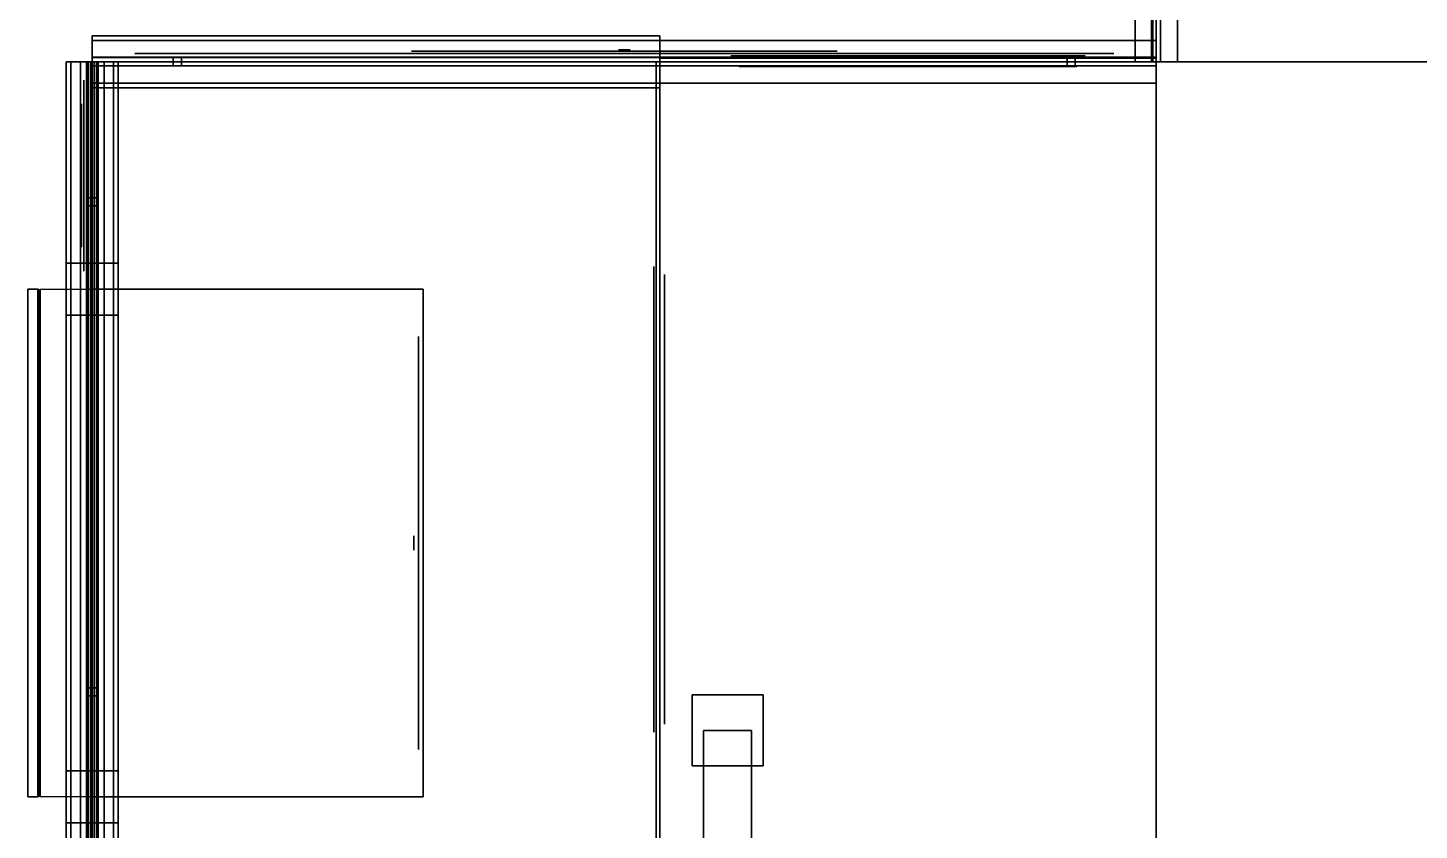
# Model space of a CAD drawing. Header units: millimetres. Extents: x -272 to 22200, y -272 to 17234.
# Drawn here: x -272 to 5612, y 6074 to 9466 of the extents above; entities that cross this region are included whole.
import ezdxf

# ---------------------------------------------------------------- set-up
doc = ezdxf.new("R2010")
doc.units = ezdxf.units.MM
for name, color, linetype in [('balcony_door_9', 7, 'Continuous'), ('balcony_door_frame_9', 7, 'Continuous'), ('balcony_edge_9', 7, 'Continuous'), ('balcony_parapet_9', 7, 'Continuous'), ('balcony_rail_9', 7, 'Continuous'), ('balcony_recess_9', 7, 'Continuous'), ('balcony_return_9', 7, 'Continuous'), ('balcony_slab_9', 7, 'Continuous'), ('existing_roof', 7, 'Continuous'), ('facade_0', 7, 'Continuous'), ('facade_1', 7, 'Continuous'), ('facade_9', 7, 'Continuous'), ('facade_column_9', 7, 'Continuous'), ('floor_band_0', 7, 'Continuous'), ('floor_band_1', 7, 'Continuous'), ('floor_band_9', 7, 'Continuous'), ('ground_glazing_0', 7, 'Continuous'), ('ground_glazing_9', 7, 'Continuous'), ('parapet_0', 7, 'Continuous'), ('parapet_1', 7, 'Continuous'), ('parapet_9', 7, 'Continuous'), ('parapet_coping_0', 7, 'Continuous'), ('parapet_coping_1', 7, 'Continuous'), ('parapet_coping_9', 7, 'Continuous'), ('roof_safety_rail', 7, 'Continuous'), ('roof_slab_edge', 7, 'Continuous'), ('roof_slab_soffit', 7, 'Continuous'), ('S3_steel_plinth', 7, 'Continuous'), ('S3_support_beams', 7, 'Continuous'), ('topfloor_balcony_coping_0', 7, 'Continuous'), ('topfloor_balcony_front_0', 7, 'Continuous'), ('topfloor_balcony_rail_0', 7, 'Continuous'), ('topfloor_balcony_slab_edge_0', 7, 'Continuous'), ('topfloor_bearing_wall_2', 7, 'Continuous'), ('topfloor_exterior_0', 7, 'Continuous'), ('topfloor_exterior_1', 7, 'Continuous'), ('topfloor_exterior_9', 7, 'Continuous'), ('topfloor_floor', 7, 'Continuous'), ('topfloor_head_band_0', 7, 'Continuous'), ('topfloor_head_band_1', 7, 'Continuous'), ('topfloor_head_band_9', 7, 'Continuous'), ('topfloor_overhang_beam_4', 7, 'Continuous'), ('topfloor_overhang_beam_5', 7, 'Continuous'), ('topfloor_window_0', 7, 'Continuous'), ('topfloor_window_9', 7, 'Continuous'), ('topfloor_window_frame_0', 7, 'Continuous'), ('topfloor_window_frame_9', 7, 'Continuous'), ('window_frame_0', 7, 'Continuous'), ('window_frame_9', 7, 'Continuous'), ('window_glass_0', 7, 'Continuous'), ('window_glass_9', 7, 'Continuous'), ('window_mullion_0', 7, 'Continuous'), ('window_mullion_9', 7, 'Continuous')]:
    doc.layers.add(name, color=color, linetype=linetype)

msp = doc.modelspace()

# ---------------------------------------------------------------- linework, layer by layer
at = {"layer": 'balcony_door_9'}
for points in [[(1380, 6414.4, 4950), (1380, 8160.4, 4950), (1380, 8160.4, 6600), (1380, 6414.4, 6600)], [(1380, 6414.4, 8050), (1380, 8160.4, 8050), (1380, 8160.4, 9700), (1380, 6414.4, 9700)], [(1380, 6414.4, 11150), (1380, 8160.4, 11150), (1380, 8160.4, 12800), (1380, 6414.4, 12800)], [(1380, 6414.4, 14250), (1380, 8160.4, 14250), (1380, 8160.4, 15900), (1380, 6414.4, 15900)], [(1380, 6414.4, 17350), (1380, 8160.4, 17350), (1380, 8160.4, 19000), (1380, 6414.4, 19000)], [(1380, 6414.4, 20450), (1380, 8160.4, 20450), (1380, 8160.4, 22100), (1380, 6414.4, 22100)]]:
    msp.add_3dface(points, dxfattribs=at)
at = {"layer": 'balcony_door_frame_9'}
for points in [[(1360, 7257.4, 4950), (1360, 7317.4, 4950), (1360, 7317.4, 6600), (1360, 7257.4, 6600)], [(1360, 7257.4, 8050), (1360, 7317.4, 8050), (1360, 7317.4, 9700), (1360, 7257.4, 9700)], [(1360, 7257.4, 11150), (1360, 7317.4, 11150), (1360, 7317.4, 12800), (1360, 7257.4, 12800)], [(1360, 7257.4, 14250), (1360, 7317.4, 14250), (1360, 7317.4, 15900), (1360, 7257.4, 15900)], [(1360, 7257.4, 17350), (1360, 7317.4, 17350), (1360, 7317.4, 19000), (1360, 7257.4, 19000)], [(1360, 7257.4, 20450), (1360, 7317.4, 20450), (1360, 7317.4, 22100), (1360, 7257.4, 22100)]]:
    msp.add_3dface(points, dxfattribs=at)
at = {"layer": 'balcony_edge_9'}
for points in [[(-220, 6214.4, 3840), (-220, 8360.4, 3840), (-220, 8360.4, 4000), (-220, 6214.4, 4000)], [(-220, 6214.4, 6940), (-220, 8360.4, 6940), (-220, 8360.4, 7100), (-220, 6214.4, 7100)], [(-220, 6214.4, 10040), (-220, 8360.4, 10040), (-220, 8360.4, 10200), (-220, 6214.4, 10200)], [(-220, 6214.4, 13140), (-220, 8360.4, 13140), (-220, 8360.4, 13300), (-220, 6214.4, 13300)], [(-220, 6214.4, 16240), (-220, 8360.4, 16240), (-220, 8360.4, 16400), (-220, 6214.4, 16400)], [(-220, 6214.4, 19340), (-220, 8360.4, 19340), (-220, 8360.4, 19500), (-220, 6214.4, 19500)], [(-220, 6214.4, 22440), (-220, 8360.4, 22440), (-220, 8360.4, 22600), (-220, 6214.4, 22600)]]:
    msp.add_3dface(points, dxfattribs=at)
at = {"layer": 'balcony_parapet_9'}
for points in [[(-230, 6214.4, 4000), (-230, 8360.4, 4000), (-230, 8360.4, 4850), (-230, 6214.4, 4850)], [(-230, 6214.4, 7100), (-230, 8360.4, 7100), (-230, 8360.4, 7950), (-230, 6214.4, 7950)], [(-230, 6214.4, 10200), (-230, 8360.4, 10200), (-230, 8360.4, 11050), (-230, 6214.4, 11050)], [(-230, 6214.4, 13300), (-230, 8360.4, 13300), (-230, 8360.4, 14150), (-230, 6214.4, 14150)], [(-230, 6214.4, 16400), (-230, 8360.4, 16400), (-230, 8360.4, 17250), (-230, 6214.4, 17250)], [(-230, 6214.4, 19500), (-230, 8360.4, 19500), (-230, 8360.4, 20350), (-230, 6214.4, 20350)], [(-230, 6214.4, 22600), (-230, 8360.4, 22600), (-230, 8360.4, 23000), (-230, 6214.4, 23000)]]:
    msp.add_3dface(points, dxfattribs=at)
at = {"layer": 'balcony_rail_9'}
for points in [[(-272.5, 8360.4, 5022.5), (-227.5, 8360.4, 5022.5), (-227.5, 8360.4, 4977.5), (-272.5, 8360.4, 4977.5)], [(-272.5, 6214.4, 5022.5), (-227.5, 6214.4, 5022.5), (-227.5, 8360.4, 5022.5), (-272.5, 8360.4, 5022.5)], [(-227.5, 6214.4, 4977.5), (-272.5, 6214.4, 4977.5), (-272.5, 8360.4, 4977.5), (-227.5, 8360.4, 4977.5)], [(-272.5, 6214.4, 4977.5), (-272.5, 6214.4, 5022.5), (-272.5, 8360.4, 5022.5), (-272.5, 8360.4, 4977.5)], [(-272.5, 8360.4, 8122.5), (-227.5, 8360.4, 8122.5), (-227.5, 8360.4, 8077.5), (-272.5, 8360.4, 8077.5)], [(-272.5, 6214.4, 8122.5), (-227.5, 6214.4, 8122.5), (-227.5, 8360.4, 8122.5), (-272.5, 8360.4, 8122.5)], [(-227.5, 6214.4, 8077.5), (-272.5, 6214.4, 8077.5), (-272.5, 8360.4, 8077.5), (-227.5, 8360.4, 8077.5)], [(-272.5, 6214.4, 8077.5), (-272.5, 6214.4, 8122.5), (-272.5, 8360.4, 8122.5), (-272.5, 8360.4, 8077.5)], [(-272.5, 8360.4, 11222.5), (-227.5, 8360.4, 11222.5), (-227.5, 8360.4, 11177.5), (-272.5, 8360.4, 11177.5)], [(-272.5, 6214.4, 11222.5), (-227.5, 6214.4, 11222.5), (-227.5, 8360.4, 11222.5), (-272.5, 8360.4, 11222.5)], [(-227.5, 6214.4, 11177.5), (-272.5, 6214.4, 11177.5), (-272.5, 8360.4, 11177.5), (-227.5, 8360.4, 11177.5)], [(-272.5, 6214.4, 11177.5), (-272.5, 6214.4, 11222.5), (-272.5, 8360.4, 11222.5), (-272.5, 8360.4, 11177.5)], [(-272.5, 8360.4, 14322.5), (-227.5, 8360.4, 14322.5), (-227.5, 8360.4, 14277.5), (-272.5, 8360.4, 14277.5)], [(-272.5, 6214.4, 14322.5), (-227.5, 6214.4, 14322.5), (-227.5, 8360.4, 14322.5), (-272.5, 8360.4, 14322.5)], [(-227.5, 6214.4, 14277.5), (-272.5, 6214.4, 14277.5), (-272.5, 8360.4, 14277.5), (-227.5, 8360.4, 14277.5)], [(-272.5, 6214.4, 14277.5), (-272.5, 6214.4, 14322.5), (-272.5, 8360.4, 14322.5), (-272.5, 8360.4, 14277.5)], [(-272.5, 8360.4, 17422.5), (-227.5, 8360.4, 17422.5), (-227.5, 8360.4, 17377.5), (-272.5, 8360.4, 17377.5)], [(-272.5, 6214.4, 17422.5), (-227.5, 6214.4, 17422.5), (-227.5, 8360.4, 17422.5), (-272.5, 8360.4, 17422.5)], [(-227.5, 6214.4, 17377.5), (-272.5, 6214.4, 17377.5), (-272.5, 8360.4, 17377.5), (-227.5, 8360.4, 17377.5)], [(-272.5, 6214.4, 17377.5), (-272.5, 6214.4, 17422.5), (-272.5, 8360.4, 17422.5), (-272.5, 8360.4, 17377.5)], [(-272.5, 8360.4, 20522.5), (-227.5, 8360.4, 20522.5), (-227.5, 8360.4, 20477.5), (-272.5, 8360.4, 20477.5)], [(-272.5, 6214.4, 20522.5), (-227.5, 6214.4, 20522.5), (-227.5, 8360.4, 20522.5), (-272.5, 8360.4, 20522.5)], [(-227.5, 6214.4, 20477.5), (-272.5, 6214.4, 20477.5), (-272.5, 8360.4, 20477.5), (-227.5, 8360.4, 20477.5)], [(-272.5, 6214.4, 20477.5), (-272.5, 6214.4, 20522.5), (-272.5, 8360.4, 20522.5), (-272.5, 8360.4, 20477.5)], [(-227.5, 6214.4, 5022.5), (-227.5, 6214.4, 4977.5), (-227.5, 8360.4, 4977.5), (-227.5, 8360.4, 5022.5)], [(-227.5, 6214.4, 8122.5), (-227.5, 6214.4, 8077.5), (-227.5, 8360.4, 8077.5), (-227.5, 8360.4, 8122.5)], [(-227.5, 6214.4, 11222.5), (-227.5, 6214.4, 11177.5), (-227.5, 8360.4, 11177.5), (-227.5, 8360.4, 11222.5)], [(-227.5, 6214.4, 14322.5), (-227.5, 6214.4, 14277.5), (-227.5, 8360.4, 14277.5), (-227.5, 8360.4, 14322.5)], [(-227.5, 6214.4, 17422.5), (-227.5, 6214.4, 17377.5), (-227.5, 8360.4, 17377.5), (-227.5, 8360.4, 17422.5)], [(-227.5, 6214.4, 20522.5), (-227.5, 6214.4, 20477.5), (-227.5, 8360.4, 20477.5), (-227.5, 8360.4, 20522.5)], [(-272.5, 6214.4, 5022.5), (-272.5, 6214.4, 4977.5), (-227.5, 6214.4, 4977.5), (-227.5, 6214.4, 5022.5)], [(-272.5, 6214.4, 8122.5), (-272.5, 6214.4, 8077.5), (-227.5, 6214.4, 8077.5), (-227.5, 6214.4, 8122.5)], [(-272.5, 6214.4, 11222.5), (-272.5, 6214.4, 11177.5), (-227.5, 6214.4, 11177.5), (-227.5, 6214.4, 11222.5)], [(-272.5, 6214.4, 14322.5), (-272.5, 6214.4, 14277.5), (-227.5, 6214.4, 14277.5), (-227.5, 6214.4, 14322.5)], [(-272.5, 6214.4, 17422.5), (-272.5, 6214.4, 17377.5), (-227.5, 6214.4, 17377.5), (-227.5, 6214.4, 17422.5)], [(-272.5, 6214.4, 20522.5), (-272.5, 6214.4, 20477.5), (-227.5, 6214.4, 20477.5), (-227.5, 6214.4, 20522.5)]]:
    msp.add_3dface(points, dxfattribs=at)
at = {"layer": 'balcony_recess_9'}
msp.add_3dface([(1400, 6214.4), (1400, 8360.4), (1400, 8360.4, 23000), (1400, 6214.4, 23000)], dxfattribs=at)
at = {"layer": 'balcony_return_9'}
for points in [[(0, 8360.4), (1400, 8360.4), (1400, 8360.4, 23000), (0, 8360.4, 23000)], [(0, 6214.4), (1400, 6214.4), (1400, 6214.4, 23000), (0, 6214.4, 23000)]]:
    msp.add_3dface(points, dxfattribs=at)
at = {"layer": 'balcony_slab_9'}
for points in [[(-220, 6214.4, 4000), (-220, 8360.4, 4000), (1400, 8360.4, 4000), (1400, 6214.4, 4000)], [(-220, 6214.4, 7100), (-220, 8360.4, 7100), (1400, 8360.4, 7100), (1400, 6214.4, 7100)], [(-220, 6214.4, 10200), (-220, 8360.4, 10200), (1400, 8360.4, 10200), (1400, 6214.4, 10200)], [(-220, 6214.4, 13300), (-220, 8360.4, 13300), (1400, 8360.4, 13300), (1400, 6214.4, 13300)], [(-220, 6214.4, 16400), (-220, 8360.4, 16400), (1400, 8360.4, 16400), (1400, 6214.4, 16400)], [(-220, 6214.4, 19500), (-220, 8360.4, 19500), (1400, 8360.4, 19500), (1400, 6214.4, 19500)], [(-220, 6214.4, 22600), (-220, 8360.4, 22600), (1400, 8360.4, 22600), (1400, 6214.4, 22600)]]:
    msp.add_3dface(points, dxfattribs=at)
at = {"layer": 'existing_roof'}
for points in [[(4500, 1922.4, 26100), (13050, 1922.4, 26100), (13050, 16961, 26100), (4500, 16961, 26100)], [(0, 1922.4, 26100), (4500, 1922.4, 26100), (4500, 9322.4, 26100), (0, 9322.4, 26100)]]:
    msp.add_3dface(points, dxfattribs=at)
at = {"layer": 'facade_0'}
msp.add_3dface([(0, 9322.4), (4500, 9322.4), (4500, 9322.4, 23000), (0, 9322.4, 23000)], dxfattribs=at)
at = {"layer": 'facade_1'}
msp.add_3dface([(4500, 9322.4), (4500, 13752.8), (4500, 13752.8, 23000), (4500, 9322.4, 23000)], dxfattribs=at)
at = {"layer": 'facade_9'}
for points in [[(0, 8360.4), (0, 9322.4), (0, 9322.4, 23000), (0, 8360.4, 23000)], [(0, 1922.4), (0, 6214.4), (0, 6214.4, 23000), (0, 1922.4, 23000)]]:
    msp.add_3dface(points, dxfattribs=at)
at = {"layer": 'facade_column_9'}
for points in [[(-110, 8250.4), (-110, 8470.4), (110, 8470.4), (110, 8250.4)], [(110, 8470.4), (-110, 8470.4), (-110, 8470.4, 23000), (110, 8470.4, 23000)], [(-110, 8470.4), (-110, 8250.4), (-110, 8250.4, 23000), (-110, 8470.4, 23000)], [(110, 8250.4), (110, 8470.4), (110, 8470.4, 23000), (110, 8250.4, 23000)], [(-110, 8250.4), (110, 8250.4), (110, 8250.4, 23000), (-110, 8250.4, 23000)], [(-110, 6104.4), (-110, 6324.4), (110, 6324.4), (110, 6104.4)], [(110, 6324.4), (-110, 6324.4), (-110, 6324.4, 23000), (110, 6324.4, 23000)], [(-110, 6324.4), (-110, 6104.4), (-110, 6104.4, 23000), (-110, 6324.4, 23000)], [(110, 6104.4), (110, 6324.4), (110, 6324.4, 23000), (110, 6104.4, 23000)], [(-110, 6104.4), (110, 6104.4), (110, 6104.4, 23000), (-110, 6104.4, 23000)]]:
    msp.add_3dface(points, dxfattribs=at)
at = {"layer": 'floor_band_0'}
for points in [[(0, 9342.4, 3650), (4500, 9342.4, 3650), (4500, 9342.4, 3830), (0, 9342.4, 3830)], [(0, 9342.4, 6750), (4500, 9342.4, 6750), (4500, 9342.4, 6930), (0, 9342.4, 6930)], [(0, 9342.4, 9850), (4500, 9342.4, 9850), (4500, 9342.4, 10030), (0, 9342.4, 10030)], [(0, 9342.4, 12950), (4500, 9342.4, 12950), (4500, 9342.4, 13130), (0, 9342.4, 13130)], [(0, 9342.4, 16050), (4500, 9342.4, 16050), (4500, 9342.4, 16230), (0, 9342.4, 16230)], [(0, 9342.4, 19150), (4500, 9342.4, 19150), (4500, 9342.4, 19330), (0, 9342.4, 19330)], [(0, 9342.4, 22250), (4500, 9342.4, 22250), (4500, 9342.4, 22430), (0, 9342.4, 22430)]]:
    msp.add_3dface(points, dxfattribs=at)
at = {"layer": 'floor_band_1'}
for points in [[(4480, 9322.4, 3650), (4480, 13752.8, 3650), (4480, 13752.8, 3830), (4480, 9322.4, 3830)], [(4480, 9322.4, 6750), (4480, 13752.8, 6750), (4480, 13752.8, 6930), (4480, 9322.4, 6930)], [(4480, 9322.4, 9850), (4480, 13752.8, 9850), (4480, 13752.8, 10030), (4480, 9322.4, 10030)], [(4480, 9322.4, 12950), (4480, 13752.8, 12950), (4480, 13752.8, 13130), (4480, 9322.4, 13130)], [(4480, 9322.4, 16050), (4480, 13752.8, 16050), (4480, 13752.8, 16230), (4480, 9322.4, 16230)], [(4480, 9322.4, 19150), (4480, 13752.8, 19150), (4480, 13752.8, 19330), (4480, 9322.4, 19330)], [(4480, 9322.4, 22250), (4480, 13752.8, 22250), (4480, 13752.8, 22430), (4480, 9322.4, 22430)]]:
    msp.add_3dface(points, dxfattribs=at)
at = {"layer": 'floor_band_9'}
for points in [[(-20, 8360.4, 3650), (-20, 9322.4, 3650), (-20, 9322.4, 3830), (-20, 8360.4, 3830)], [(-20, 8360.4, 6750), (-20, 9322.4, 6750), (-20, 9322.4, 6930), (-20, 8360.4, 6930)], [(-20, 8360.4, 9850), (-20, 9322.4, 9850), (-20, 9322.4, 10030), (-20, 8360.4, 10030)], [(-20, 8360.4, 12950), (-20, 9322.4, 12950), (-20, 9322.4, 13130), (-20, 8360.4, 13130)], [(-20, 8360.4, 16050), (-20, 9322.4, 16050), (-20, 9322.4, 16230), (-20, 8360.4, 16230)], [(-20, 8360.4, 19150), (-20, 9322.4, 19150), (-20, 9322.4, 19330), (-20, 8360.4, 19330)], [(-20, 8360.4, 22250), (-20, 9322.4, 22250), (-20, 9322.4, 22430), (-20, 8360.4, 22430)], [(-20, 1922.4, 3650), (-20, 6214.4, 3650), (-20, 6214.4, 3830), (-20, 1922.4, 3830)], [(-20, 1922.4, 6750), (-20, 6214.4, 6750), (-20, 6214.4, 6930), (-20, 1922.4, 6930)], [(-20, 1922.4, 9850), (-20, 6214.4, 9850), (-20, 6214.4, 10030), (-20, 1922.4, 10030)], [(-20, 1922.4, 12950), (-20, 6214.4, 12950), (-20, 6214.4, 13130), (-20, 1922.4, 13130)], [(-20, 1922.4, 16050), (-20, 6214.4, 16050), (-20, 6214.4, 16230), (-20, 1922.4, 16230)], [(-20, 1922.4, 19150), (-20, 6214.4, 19150), (-20, 6214.4, 19330), (-20, 1922.4, 19330)], [(-20, 1922.4, 22250), (-20, 6214.4, 22250), (-20, 6214.4, 22430), (-20, 1922.4, 22430)]]:
    msp.add_3dface(points, dxfattribs=at)
at = {"layer": 'ground_glazing_0'}
for points in [[(180, 9357.4, 500), (2070, 9357.4, 500), (2070, 9357.4, 2700), (180, 9357.4, 2700)], [(2430, 9357.4, 500), (4320, 9357.4, 500), (4320, 9357.4, 2700), (2430, 9357.4, 2700)]]:
    msp.add_3dface(points, dxfattribs=at)
at = {"layer": 'ground_glazing_9'}
msp.add_3dface([(-35, 8437.4, 500), (-35, 9245.4, 500), (-35, 9245.4, 2700), (-35, 8437.4, 2700)], dxfattribs=at)
at = {"layer": 'parapet_0'}
msp.add_3dface([(0, 9322.4, 26100), (4500, 9322.4, 26100), (4500, 9322.4, 26880), (0, 9322.4, 26880)], dxfattribs=at)
at = {"layer": 'parapet_1'}
msp.add_3dface([(4500, 9322.4, 26100), (4500, 16961, 26100), (4500, 16961, 26880), (4500, 9322.4, 26880)], dxfattribs=at)
at = {"layer": 'parapet_9'}
msp.add_3dface([(0, 1922.4, 26100), (0, 9322.4, 26100), (0, 9322.4, 26880), (0, 1922.4, 26880)], dxfattribs=at)
at = {"layer": 'parapet_coping_0'}
for points in [[(0, 9412.4, 26915), (0, 9412.4, 26845), (0, 9232.4, 26845), (0, 9232.4, 26915)], [(0, 9412.4, 26915), (0, 9232.4, 26915), (4500, 9232.4, 26915), (4500, 9412.4, 26915)], [(0, 9232.4, 26845), (0, 9412.4, 26845), (4500, 9412.4, 26845), (4500, 9232.4, 26845)], [(0, 9412.4, 26845), (0, 9412.4, 26915), (4500, 9412.4, 26915), (4500, 9412.4, 26845)], [(4500, 9412.4, 26915), (4500, 9232.4, 26915), (4500, 9232.4, 26845), (4500, 9412.4, 26845)], [(0, 9232.4, 26915), (0, 9232.4, 26845), (4500, 9232.4, 26845), (4500, 9232.4, 26915)]]:
    msp.add_3dface(points, dxfattribs=at)
at = {"layer": 'parapet_coping_1'}
for points in [[(4410, 9322.4, 26915), (4590, 9322.4, 26915), (4590, 16961, 26915), (4410, 16961, 26915)], [(4590, 9322.4, 26845), (4410, 9322.4, 26845), (4410, 16961, 26845), (4590, 16961, 26845)], [(4410, 9322.4, 26845), (4410, 9322.4, 26915), (4410, 16961, 26915), (4410, 16961, 26845)], [(4590, 9322.4, 26915), (4590, 9322.4, 26845), (4590, 16961, 26845), (4590, 16961, 26915)], [(4410, 9322.4, 26915), (4410, 9322.4, 26845), (4590, 9322.4, 26845), (4590, 9322.4, 26915)]]:
    msp.add_3dface(points, dxfattribs=at)
at = {"layer": 'parapet_coping_9'}
for points in [[(-90, 9322.4, 26915), (90, 9322.4, 26915), (90, 9322.4, 26845), (-90, 9322.4, 26845)], [(-90, 1922.4, 26915), (90, 1922.4, 26915), (90, 9322.4, 26915), (-90, 9322.4, 26915)], [(90, 1922.4, 26845), (-90, 1922.4, 26845), (-90, 9322.4, 26845), (90, 9322.4, 26845)], [(-90, 1922.4, 26845), (-90, 1922.4, 26915), (-90, 9322.4, 26915), (-90, 9322.4, 26845)], [(90, 1922.4, 26915), (90, 1922.4, 26845), (90, 9322.4, 26845), (90, 9322.4, 26915)]]:
    msp.add_3dface(points, dxfattribs=at)
at = {"layer": 'roof_safety_rail'}
for points in [[(4482.5, 9322.4, 27217.5), (4517.5, 9322.4, 27217.5), (4517.5, 16961, 27217.5), (4482.5, 16961, 27217.5)], [(4517.5, 9322.4, 27182.5), (4482.5, 9322.4, 27182.5), (4482.5, 16961, 27182.5), (4517.5, 16961, 27182.5)], [(4482.5, 9322.4, 27182.5), (4482.5, 9322.4, 27217.5), (4482.5, 16961, 27217.5), (4482.5, 16961, 27182.5)], [(4517.5, 9322.4, 27217.5), (4517.5, 9322.4, 27182.5), (4517.5, 16961, 27182.5), (4517.5, 16961, 27217.5)], [(-17.5, 9322.4, 27217.5), (17.5, 9322.4, 27217.5), (17.5, 9322.4, 27182.5), (-17.5, 9322.4, 27182.5)], [(-17.5, 1922.4, 27217.5), (17.5, 1922.4, 27217.5), (17.5, 9322.4, 27217.5), (-17.5, 9322.4, 27217.5)], [(17.5, 1922.4, 27182.5), (-17.5, 1922.4, 27182.5), (-17.5, 9322.4, 27182.5), (17.5, 9322.4, 27182.5)], [(-17.5, 1922.4, 27182.5), (-17.5, 1922.4, 27217.5), (-17.5, 9322.4, 27217.5), (-17.5, 9322.4, 27182.5)], [(0, 9339.9, 27217.5), (0, 9339.9, 27182.5), (0, 9304.9, 27182.5), (0, 9304.9, 27217.5)], [(0, 9339.9, 27217.5), (0, 9304.9, 27217.5), (4500, 9304.9, 27217.5), (4500, 9339.9, 27217.5)], [(0, 9304.9, 27182.5), (0, 9339.9, 27182.5), (4500, 9339.9, 27182.5), (4500, 9304.9, 27182.5)], [(0, 9339.9, 27182.5), (0, 9339.9, 27217.5), (4500, 9339.9, 27217.5), (4500, 9339.9, 27182.5)], [(0, 9304.9, 27217.5), (0, 9304.9, 27182.5), (4500, 9304.9, 27182.5), (4500, 9304.9, 27217.5)], [(17.5, 1922.4, 27217.5), (17.5, 1922.4, 27182.5), (17.5, 9322.4, 27182.5), (17.5, 9322.4, 27217.5)], [(342.5, 9304.9, 26880), (342.5, 9339.9, 26880), (377.5, 9339.9, 26880), (377.5, 9304.9, 26880)], [(342.5, 9304.9, 27200), (377.5, 9304.9, 27200), (377.5, 9339.9, 27200), (342.5, 9339.9, 27200)], [(377.5, 9339.9, 26880), (342.5, 9339.9, 26880), (342.5, 9339.9, 27200), (377.5, 9339.9, 27200)], [(342.5, 9339.9, 26880), (342.5, 9304.9, 26880), (342.5, 9304.9, 27200), (342.5, 9339.9, 27200)], [(342.5, 9304.9, 26880), (377.5, 9304.9, 26880), (377.5, 9304.9, 27200), (342.5, 9304.9, 27200)], [(377.5, 9304.9, 26880), (377.5, 9339.9, 26880), (377.5, 9339.9, 27200), (377.5, 9304.9, 27200)], [(4122.5, 9304.9, 26880), (4122.5, 9339.9, 26880), (4157.5, 9339.9, 26880), (4157.5, 9304.9, 26880)], [(4122.5, 9304.9, 27200), (4157.5, 9304.9, 27200), (4157.5, 9339.9, 27200), (4122.5, 9339.9, 27200)], [(4157.5, 9339.9, 26880), (4122.5, 9339.9, 26880), (4122.5, 9339.9, 27200), (4157.5, 9339.9, 27200)], [(4122.5, 9339.9, 26880), (4122.5, 9304.9, 26880), (4122.5, 9304.9, 27200), (4122.5, 9339.9, 27200)], [(4122.5, 9304.9, 26880), (4157.5, 9304.9, 26880), (4157.5, 9304.9, 27200), (4122.5, 9304.9, 27200)], [(4157.5, 9304.9, 26880), (4157.5, 9339.9, 26880), (4157.5, 9339.9, 27200), (4157.5, 9304.9, 27200)], [(4482.5, 9322.4, 27217.5), (4482.5, 9322.4, 27182.5), (4517.5, 9322.4, 27182.5), (4517.5, 9322.4, 27217.5)], [(4500, 9339.9, 27217.5), (4500, 9304.9, 27217.5), (4500, 9304.9, 27182.5), (4500, 9339.9, 27182.5)], [(-17.5, 8712.9, 26880), (-17.5, 8747.9, 26880), (17.5, 8747.9, 26880), (17.5, 8712.9, 26880)], [(-17.5, 8712.9, 27200), (17.5, 8712.9, 27200), (17.5, 8747.9, 27200), (-17.5, 8747.9, 27200)], [(17.5, 8747.9, 26880), (-17.5, 8747.9, 26880), (-17.5, 8747.9, 27200), (17.5, 8747.9, 27200)], [(-17.5, 8747.9, 26880), (-17.5, 8712.9, 26880), (-17.5, 8712.9, 27200), (-17.5, 8747.9, 27200)], [(-17.5, 8712.9, 26880), (17.5, 8712.9, 26880), (17.5, 8712.9, 27200), (-17.5, 8712.9, 27200)], [(17.5, 8712.9, 26880), (17.5, 8747.9, 26880), (17.5, 8747.9, 27200), (17.5, 8712.9, 27200)], [(-17.5, 6640.9, 26880), (-17.5, 6675.9, 26880), (17.5, 6675.9, 26880), (17.5, 6640.9, 26880)], [(-17.5, 6640.9, 27200), (17.5, 6640.9, 27200), (17.5, 6675.9, 27200), (-17.5, 6675.9, 27200)], [(17.5, 6675.9, 26880), (-17.5, 6675.9, 26880), (-17.5, 6675.9, 27200), (17.5, 6675.9, 27200)], [(-17.5, 6675.9, 26880), (-17.5, 6640.9, 26880), (-17.5, 6640.9, 27200), (-17.5, 6675.9, 27200)], [(17.5, 6640.9, 26880), (17.5, 6675.9, 26880), (17.5, 6675.9, 27200), (17.5, 6640.9, 27200)], [(-17.5, 6640.9, 26880), (17.5, 6640.9, 26880), (17.5, 6640.9, 27200), (-17.5, 6640.9, 27200)]]:
    msp.add_3dface(points, dxfattribs=at)
at = {"layer": 'roof_slab_edge'}
for points in [[(4500, 9322.4, 25850), (4500, 16961, 25850), (4500, 16961, 26100), (4500, 9322.4, 26100)], [(0, 9322.4, 25850), (4500, 9322.4, 25850), (4500, 9322.4, 26100), (0, 9322.4, 26100)], [(0, 1922.4, 25850), (0, 9322.4, 25850), (0, 9322.4, 26100), (0, 1922.4, 26100)]]:
    msp.add_3dface(points, dxfattribs=at)
at = {"layer": 'roof_slab_soffit'}
for points in [[(4500, 1922.4, 25850), (4500, 16961, 25850), (13050, 16961, 25850), (13050, 1922.4, 25850)], [(0, 1922.4, 25850), (0, 9322.4, 25850), (4500, 9322.4, 25850), (4500, 1922.4, 25850)]]:
    msp.add_3dface(points, dxfattribs=at)
at = {"layer": 'S3_steel_plinth'}
for points in [[(2536.8, 6345.1, 26100), (2536.8, 6645.1, 26100), (2836.8, 6645.1, 26100), (2836.8, 6345.1, 26100)], [(2536.8, 6345.1, 26350), (2836.8, 6345.1, 26350), (2836.8, 6645.1, 26350), (2536.8, 6645.1, 26350)], [(2836.8, 6645.1, 26100), (2536.8, 6645.1, 26100), (2536.8, 6645.1, 26350), (2836.8, 6645.1, 26350)], [(2536.8, 6645.1, 26100), (2536.8, 6345.1, 26100), (2536.8, 6345.1, 26350), (2536.8, 6645.1, 26350)], [(2836.8, 6345.1, 26100), (2836.8, 6645.1, 26100), (2836.8, 6645.1, 26350), (2836.8, 6345.1, 26350)], [(2536.8, 6345.1, 26100), (2836.8, 6345.1, 26100), (2836.8, 6345.1, 26350), (2536.8, 6345.1, 26350)]]:
    msp.add_3dface(points, dxfattribs=at)
at = {"layer": 'S3_support_beams'}
for points in [[(2585.3, 6495.1, 26551.5), (2788.3, 6495.1, 26551.5), (2788.3, 6495.1, 26348.5), (2585.3, 6495.1, 26348.5)], [(2585.3, 2595.1, 26551.5), (2788.3, 2595.1, 26551.5), (2788.3, 6495.1, 26551.5), (2585.3, 6495.1, 26551.5)], [(2788.3, 2595.1, 26348.5), (2585.3, 2595.1, 26348.5), (2585.3, 6495.1, 26348.5), (2788.3, 6495.1, 26348.5)], [(2585.3, 2595.1, 26348.5), (2585.3, 2595.1, 26551.5), (2585.3, 6495.1, 26551.5), (2585.3, 6495.1, 26348.5)], [(2788.3, 2595.1, 26551.5), (2788.3, 2595.1, 26348.5), (2788.3, 6495.1, 26348.5), (2788.3, 6495.1, 26551.5)]]:
    msp.add_3dface(points, dxfattribs=at)
at = {"layer": 'topfloor_balcony_coping_0'}
for points in [[(50, 9322.4, 23840), (50, 9322.4, 23760), (-50, 9322.4, 23760), (-50, 9322.4, 23840)], [(50, 9322.4, 23840), (-50, 9322.4, 23840), (-50, 1922.4, 23840), (50, 1922.4, 23840)], [(-50, 9322.4, 23840), (-50, 9322.4, 23760), (-50, 1922.4, 23760), (-50, 1922.4, 23840)], [(-50, 9322.4, 23760), (50, 9322.4, 23760), (50, 1922.4, 23760), (-50, 1922.4, 23760)], [(50, 9322.4, 23760), (50, 9322.4, 23840), (50, 1922.4, 23840), (50, 1922.4, 23760)]]:
    msp.add_3dface(points, dxfattribs=at)
at = {"layer": 'topfloor_balcony_front_0'}
msp.add_3dface([(0, 9322.4, 23000), (0, 1922.4, 23000), (0, 1922.4, 23800), (0, 9322.4, 23800)], dxfattribs=at)
at = {"layer": 'topfloor_balcony_rail_0'}
for points in [[(-20.2, 9322.4, 24014.7), (-20.2, 9322.4, 23985.3), (-25, 9322.4, 24000)], [(-25, 9322.4, 24000), (-20.2, 9322.4, 23985.3), (-20.2, 1922.4, 23985.3), (-25, 1922.4, 24000)], [(-20.2, 9322.4, 24014.7), (-25, 9322.4, 24000), (-25, 1922.4, 24000), (-20.2, 1922.4, 24014.7)], [(-20.2, 9322.4, 24014.7), (-7.7, 9322.4, 24023.8), (7.7, 9322.4, 24023.8)], [(-20.2, 9322.4, 24014.7), (7.7, 9322.4, 24023.8), (20.2, 9322.4, 24014.7)], [(-20.2, 9322.4, 24014.7), (20.2, 9322.4, 24014.7), (25, 9322.4, 24000)], [(-20.2, 9322.4, 24014.7), (25, 9322.4, 24000), (20.2, 9322.4, 23985.3)], [(-20.2, 9322.4, 24014.7), (20.2, 9322.4, 23985.3), (7.7, 9322.4, 23976.2)], [(-20.2, 9322.4, 24014.7), (7.7, 9322.4, 23976.2), (-7.7, 9322.4, 23976.2)], [(-20.2, 9322.4, 24014.7), (-7.7, 9322.4, 23976.2), (-20.2, 9322.4, 23985.3)], [(-20.2, 9322.4, 23985.3), (-7.7, 9322.4, 23976.2), (-7.7, 1922.4, 23976.2), (-20.2, 1922.4, 23985.3)], [(-7.7, 9322.4, 24023.8), (-20.2, 9322.4, 24014.7), (-20.2, 1922.4, 24014.7), (-7.7, 1922.4, 24023.8)], [(-7.7, 9322.4, 23976.2), (7.7, 9322.4, 23976.2), (7.7, 1922.4, 23976.2), (-7.7, 1922.4, 23976.2)], [(7.7, 9322.4, 24023.8), (-7.7, 9322.4, 24023.8), (-7.7, 1922.4, 24023.8), (7.7, 1922.4, 24023.8)], [(7.7, 9322.4, 23976.2), (20.2, 9322.4, 23985.3), (20.2, 1922.4, 23985.3), (7.7, 1922.4, 23976.2)], [(20.2, 9322.4, 24014.7), (7.7, 9322.4, 24023.8), (7.7, 1922.4, 24023.8), (20.2, 1922.4, 24014.7)], [(20.2, 9322.4, 23985.3), (25, 9322.4, 24000), (25, 1922.4, 24000), (20.2, 1922.4, 23985.3)], [(25, 9322.4, 24000), (20.2, 9322.4, 24014.7), (20.2, 1922.4, 24014.7), (25, 1922.4, 24000)]]:
    msp.add_3dface(points, dxfattribs=at)
at = {"layer": 'topfloor_balcony_slab_edge_0'}
msp.add_3dface([(0, 9322.4, 22820), (0, 1922.4, 22820), (0, 1922.4, 23000), (0, 9322.4, 23000)], dxfattribs=at)
at = {"layer": 'topfloor_bearing_wall_2'}
msp.add_3dface([(4500, 9322.4, 23000), (18670.7, 9322.4, 23000), (18670.7, 9322.4, 25850), (4500, 9322.4, 25850)], dxfattribs=at)
at = {"layer": 'topfloor_exterior_0'}
for points in [[(2400, 9322.4, 23000), (2736, 9322.4, 23000), (2736, 9322.4, 25850), (2400, 9322.4, 25850)], [(2736, 9322.4, 23000), (4164, 9322.4, 23000), (4164, 9322.4, 23850), (2736, 9322.4, 23850)], [(2736, 9322.4, 25200), (4164, 9322.4, 25200), (4164, 9322.4, 25850), (2736, 9322.4, 25850)], [(4164, 9322.4, 23000), (4500, 9322.4, 23000), (4500, 9322.4, 25850), (4164, 9322.4, 25850)]]:
    msp.add_3dface(points, dxfattribs=at)
at = {"layer": 'topfloor_exterior_1'}
msp.add_3dface([(4500, 9322.4, 23000), (4500, 10282, 23000), (4500, 10282, 25850), (4500, 9322.4, 25850)], dxfattribs=at)
at = {"layer": 'topfloor_exterior_9'}
for points in [[(2400, 8422.4, 23000), (2400, 9322.4, 23000), (2400, 9322.4, 25850), (2400, 8422.4, 25850)], [(2400, 6522.4, 23000), (2400, 8422.4, 23000), (2400, 8422.4, 23180), (2400, 6522.4, 23180)], [(2400, 6522.4, 25200), (2400, 8422.4, 25200), (2400, 8422.4, 25850), (2400, 6522.4, 25850)], [(2400, 4722.4, 23000), (2400, 6522.4, 23000), (2400, 6522.4, 25850), (2400, 4722.4, 25850)]]:
    msp.add_3dface(points, dxfattribs=at)
at = {"layer": 'topfloor_floor'}
for points in [[(4500, 1922.4, 23000), (13050, 1922.4, 23000), (13050, 16961, 23000), (4500, 16961, 23000)], [(0, 1922.4, 23000), (4500, 1922.4, 23000), (4500, 9322.4, 23000), (0, 9322.4, 23000)]]:
    msp.add_3dface(points, dxfattribs=at)
at = {"layer": 'topfloor_head_band_0'}
msp.add_3dface([(2400, 9337.4, 25670), (4500, 9337.4, 25670), (4500, 9337.4, 25850), (2400, 9337.4, 25850)], dxfattribs=at)
at = {"layer": 'topfloor_head_band_1'}
msp.add_3dface([(4485, 9322.4, 25670), (4485, 16961, 25670), (4485, 16961, 25850), (4485, 9322.4, 25850)], dxfattribs=at)
at = {"layer": 'topfloor_head_band_9'}
msp.add_3dface([(2385, 1922.4, 25670), (2385, 9322.4, 25670), (2385, 9322.4, 25850), (2385, 1922.4, 25850)], dxfattribs=at)
at = {"layer": 'topfloor_overhang_beam_4'}
for points in [[(0, 9432.4, 25850), (0, 9432.4, 25550), (0, 9212.4, 25550), (0, 9212.4, 25850)], [(0, 9432.4, 25850), (0, 9212.4, 25850), (2400, 9212.4, 25850), (2400, 9432.4, 25850)], [(0, 9212.4, 25550), (0, 9432.4, 25550), (2400, 9432.4, 25550), (2400, 9212.4, 25550)], [(0, 9432.4, 25550), (0, 9432.4, 25850), (2400, 9432.4, 25850), (2400, 9432.4, 25550)], [(2400, 9432.4, 25850), (2400, 9212.4, 25850), (2400, 9212.4, 25550), (2400, 9432.4, 25550)], [(0, 9212.4, 25850), (0, 9212.4, 25550), (2400, 9212.4, 25550), (2400, 9212.4, 25850)]]:
    msp.add_3dface(points, dxfattribs=at)
at = {"layer": 'topfloor_overhang_beam_5'}
for points in [[(110, 9322.4, 25850), (110, 9322.4, 25550), (-110, 9322.4, 25550), (-110, 9322.4, 25850)], [(110, 9322.4, 25850), (-110, 9322.4, 25850), (-110, 1922.4, 25850), (110, 1922.4, 25850)], [(-110, 9322.4, 25850), (-110, 9322.4, 25550), (-110, 1922.4, 25550), (-110, 1922.4, 25850)], [(-110, 9322.4, 25550), (110, 9322.4, 25550), (110, 1922.4, 25550), (-110, 1922.4, 25550)], [(110, 9322.4, 25550), (110, 9322.4, 25850), (110, 1922.4, 25850), (110, 1922.4, 25550)]]:
    msp.add_3dface(points, dxfattribs=at)
at = {"layer": 'topfloor_window_0'}
msp.add_3dface([(2736, 9302.4, 23850), (4164, 9302.4, 23850), (4164, 9302.4, 25200), (2736, 9302.4, 25200)], dxfattribs=at)
at = {"layer": 'topfloor_window_9'}
msp.add_3dface([(2420, 6522.4, 23180), (2420, 8422.4, 23180), (2420, 8422.4, 25200), (2420, 6522.4, 25200)], dxfattribs=at)
at = {"layer": 'topfloor_window_frame_0'}
for points in [[(2701, 9347.4, 23850), (2771, 9347.4, 23850), (2771, 9347.4, 25200), (2701, 9347.4, 25200)], [(2736, 9347.4, 23815), (4164, 9347.4, 23815), (4164, 9347.4, 23885), (2736, 9347.4, 23885)], [(2736, 9347.4, 25165), (4164, 9347.4, 25165), (4164, 9347.4, 25235), (2736, 9347.4, 25235)], [(3415, 9347.4, 23850), (3485, 9347.4, 23850), (3485, 9347.4, 25200), (3415, 9347.4, 25200)], [(4129, 9347.4, 23850), (4199, 9347.4, 23850), (4199, 9347.4, 25200), (4129, 9347.4, 25200)]]:
    msp.add_3dface(points, dxfattribs=at)
at = {"layer": 'topfloor_window_frame_9'}
for points in [[(2375, 8387.4, 23180), (2375, 8457.4, 23180), (2375, 8457.4, 25200), (2375, 8387.4, 25200)], [(2375, 6522.4, 23145), (2375, 8422.4, 23145), (2375, 8422.4, 23215), (2375, 6522.4, 23215)], [(2375, 6522.4, 25165), (2375, 8422.4, 25165), (2375, 8422.4, 25235), (2375, 6522.4, 25235)], [(2375, 7437.4, 23180), (2375, 7507.4, 23180), (2375, 7507.4, 25200), (2375, 7437.4, 25200)], [(2375, 6487.4, 23180), (2375, 6557.4, 23180), (2375, 6557.4, 25200), (2375, 6487.4, 25200)]]:
    msp.add_3dface(points, dxfattribs=at)
at = {"layer": 'window_frame_0'}
for points in [[(1290, 9357.4, 4840), (3210, 9357.4, 4840), (3210, 9357.4, 6360), (1290, 9357.4, 6360)], [(1290, 9357.4, 7940), (3210, 9357.4, 7940), (3210, 9357.4, 9460), (1290, 9357.4, 9460)], [(1290, 9357.4, 11040), (3210, 9357.4, 11040), (3210, 9357.4, 12560), (1290, 9357.4, 12560)], [(1290, 9357.4, 14140), (3210, 9357.4, 14140), (3210, 9357.4, 15660), (1290, 9357.4, 15660)], [(1290, 9357.4, 17240), (3210, 9357.4, 17240), (3210, 9357.4, 18760), (1290, 9357.4, 18760)], [(1290, 9357.4, 20340), (3210, 9357.4, 20340), (3210, 9357.4, 21860), (1290, 9357.4, 21860)]]:
    msp.add_3dface(points, dxfattribs=at)
at = {"layer": 'window_frame_9'}
for points in [[(-35, 8478.4, 4840), (-35, 9204.4, 4840), (-35, 9204.4, 6360), (-35, 8478.4, 6360)], [(-35, 8478.4, 7940), (-35, 9204.4, 7940), (-35, 9204.4, 9460), (-35, 8478.4, 9460)], [(-35, 8478.4, 11040), (-35, 9204.4, 11040), (-35, 9204.4, 12560), (-35, 8478.4, 12560)], [(-35, 8478.4, 14140), (-35, 9204.4, 14140), (-35, 9204.4, 15660), (-35, 8478.4, 15660)], [(-35, 8478.4, 17240), (-35, 9204.4, 17240), (-35, 9204.4, 18760), (-35, 8478.4, 18760)], [(-35, 8478.4, 20340), (-35, 9204.4, 20340), (-35, 9204.4, 21860), (-35, 8478.4, 21860)]]:
    msp.add_3dface(points, dxfattribs=at)
at = {"layer": 'window_glass_0'}
for points in [[(1350, 9367.4, 4900), (3150, 9367.4, 4900), (3150, 9367.4, 6300), (1350, 9367.4, 6300)], [(1350, 9367.4, 8000), (3150, 9367.4, 8000), (3150, 9367.4, 9400), (1350, 9367.4, 9400)], [(1350, 9367.4, 11100), (3150, 9367.4, 11100), (3150, 9367.4, 12500), (1350, 9367.4, 12500)], [(1350, 9367.4, 14200), (3150, 9367.4, 14200), (3150, 9367.4, 15600), (1350, 9367.4, 15600)], [(1350, 9367.4, 17300), (3150, 9367.4, 17300), (3150, 9367.4, 18700), (1350, 9367.4, 18700)], [(1350, 9367.4, 20400), (3150, 9367.4, 20400), (3150, 9367.4, 21800), (1350, 9367.4, 21800)]]:
    msp.add_3dface(points, dxfattribs=at)
at = {"layer": 'window_glass_9'}
for points in [[(-45, 8538.4, 4900), (-45, 9144.4, 4900), (-45, 9144.4, 6300), (-45, 8538.4, 6300)], [(-45, 8538.4, 8000), (-45, 9144.4, 8000), (-45, 9144.4, 9400), (-45, 8538.4, 9400)], [(-45, 8538.4, 11100), (-45, 9144.4, 11100), (-45, 9144.4, 12500), (-45, 8538.4, 12500)], [(-45, 8538.4, 14200), (-45, 9144.4, 14200), (-45, 9144.4, 15600), (-45, 8538.4, 15600)], [(-45, 8538.4, 17300), (-45, 9144.4, 17300), (-45, 9144.4, 18700), (-45, 8538.4, 18700)], [(-45, 8538.4, 20400), (-45, 9144.4, 20400), (-45, 9144.4, 21800), (-45, 8538.4, 21800)]]:
    msp.add_3dface(points, dxfattribs=at)
at = {"layer": 'window_mullion_0'}
for points in [[(2225, 9372.4, 4900), (2275, 9372.4, 4900), (2275, 9372.4, 6300), (2225, 9372.4, 6300)], [(2225, 9372.4, 8000), (2275, 9372.4, 8000), (2275, 9372.4, 9400), (2225, 9372.4, 9400)], [(2225, 9372.4, 11100), (2275, 9372.4, 11100), (2275, 9372.4, 12500), (2225, 9372.4, 12500)], [(2225, 9372.4, 14200), (2275, 9372.4, 14200), (2275, 9372.4, 15600), (2225, 9372.4, 15600)], [(2225, 9372.4, 17300), (2275, 9372.4, 17300), (2275, 9372.4, 18700), (2225, 9372.4, 18700)], [(2225, 9372.4, 20400), (2275, 9372.4, 20400), (2275, 9372.4, 21800), (2225, 9372.4, 21800)]]:
    msp.add_3dface(points, dxfattribs=at)
at = {"layer": 'window_mullion_9'}
for points in [[(-50, 8816.4, 4900), (-50, 8866.4, 4900), (-50, 8866.4, 6300), (-50, 8816.4, 6300)], [(-50, 8816.4, 8000), (-50, 8866.4, 8000), (-50, 8866.4, 9400), (-50, 8816.4, 9400)], [(-50, 8816.4, 11100), (-50, 8866.4, 11100), (-50, 8866.4, 12500), (-50, 8816.4, 12500)], [(-50, 8816.4, 14200), (-50, 8866.4, 14200), (-50, 8866.4, 15600), (-50, 8816.4, 15600)], [(-50, 8816.4, 17300), (-50, 8866.4, 17300), (-50, 8866.4, 18700), (-50, 8816.4, 18700)], [(-50, 8816.4, 20400), (-50, 8866.4, 20400), (-50, 8866.4, 21800), (-50, 8816.4, 21800)]]:
    msp.add_3dface(points, dxfattribs=at)

doc.saveas('drawing.dxf')
